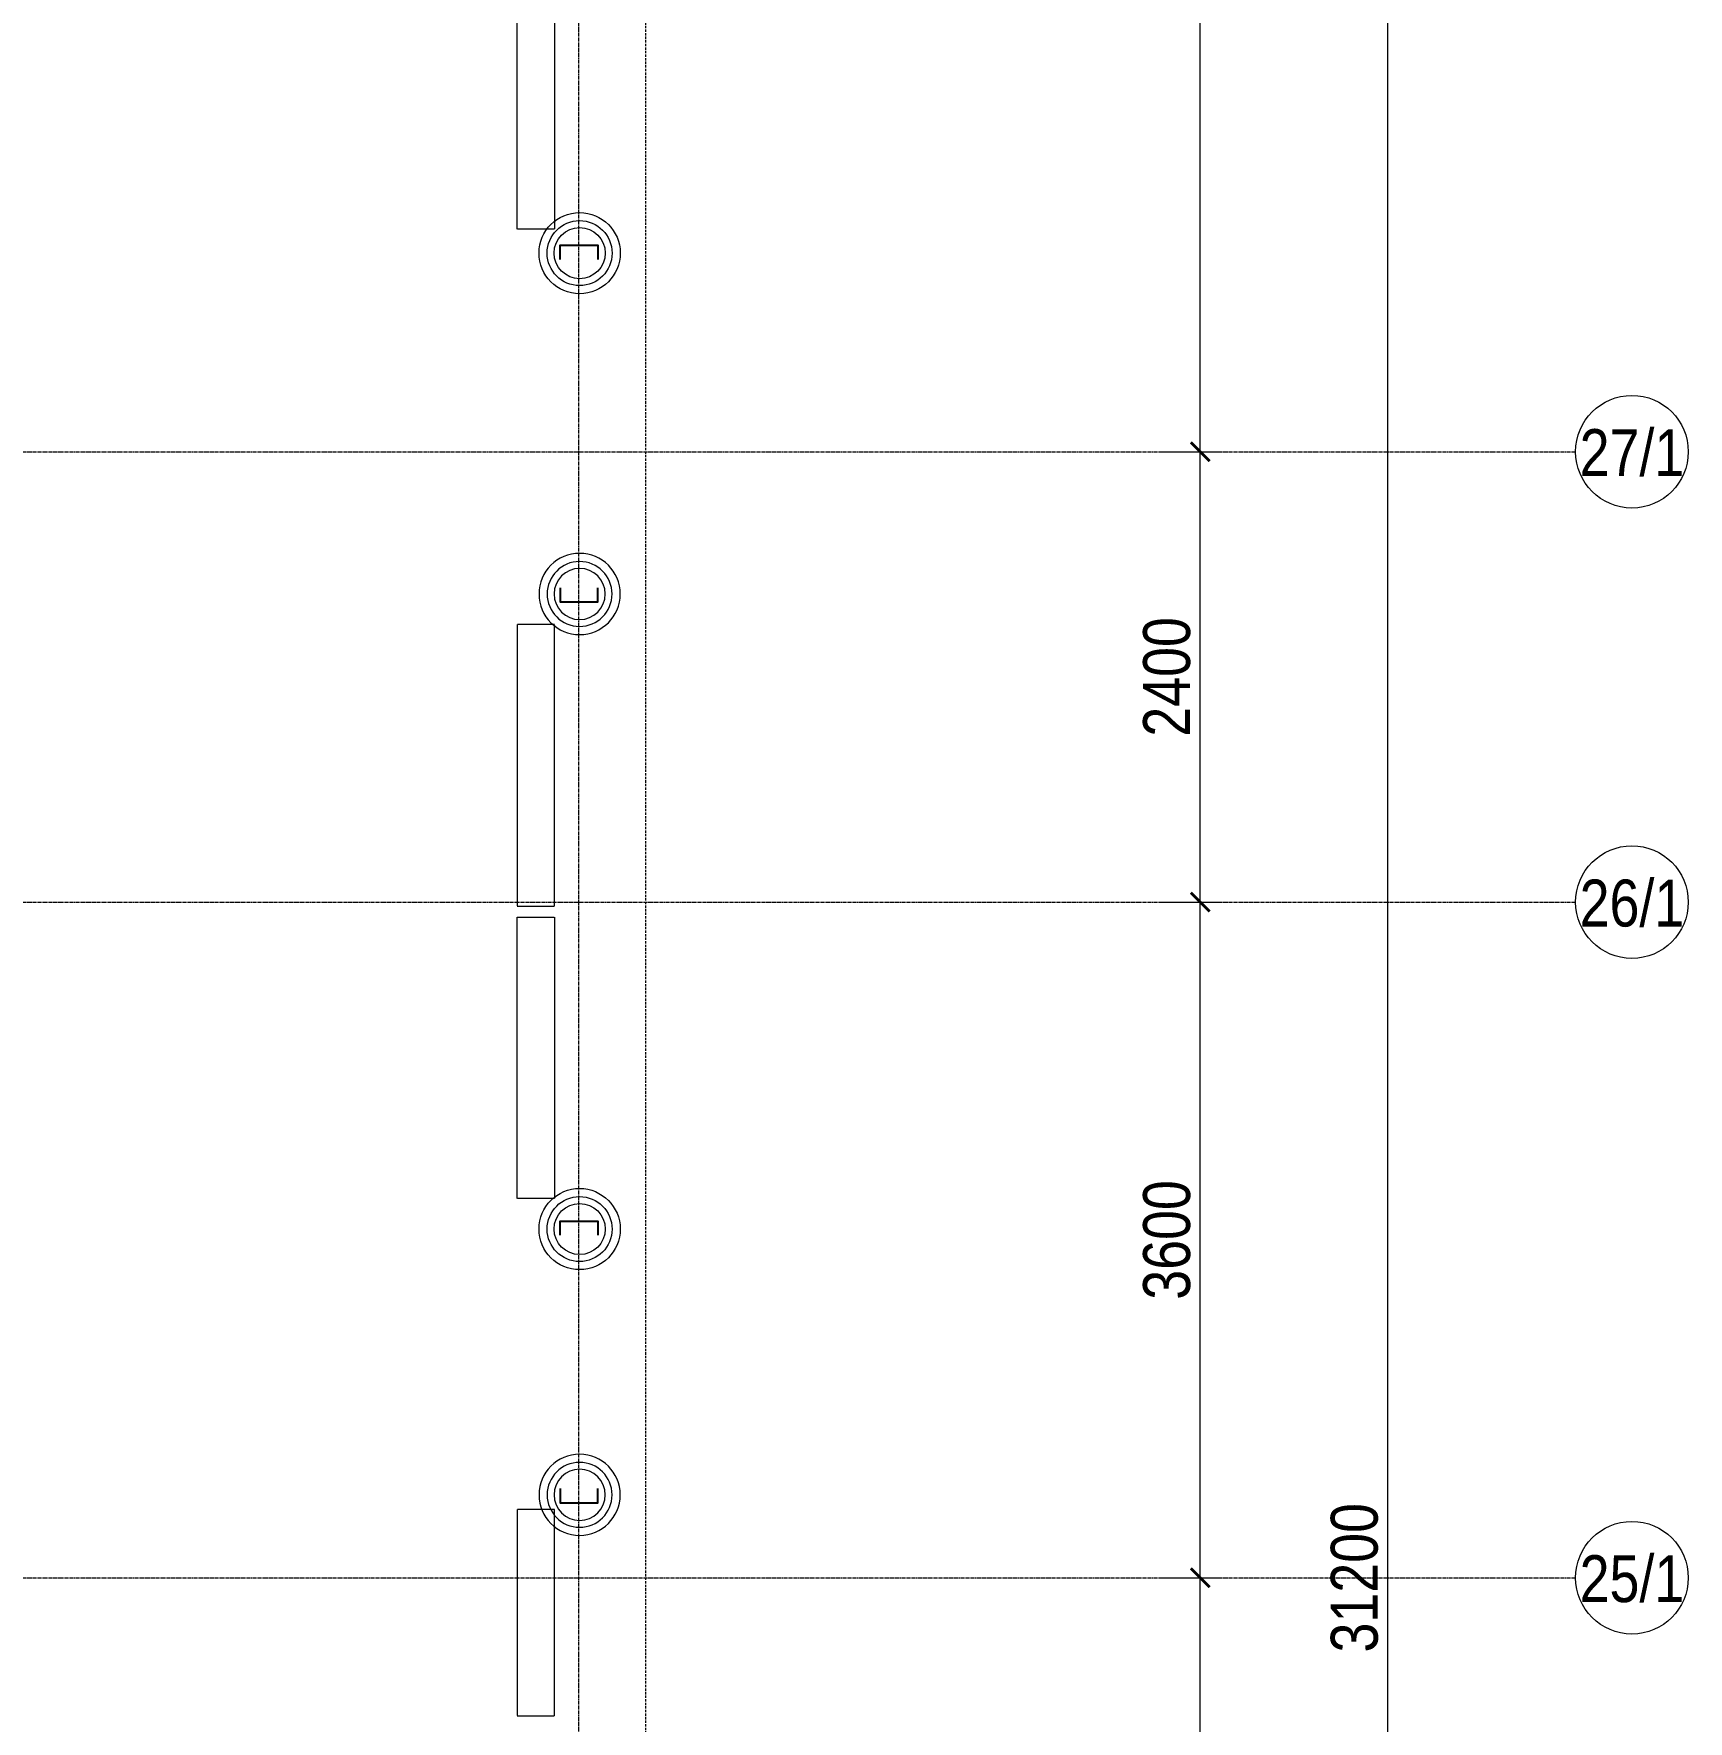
# Model space of a CAD drawing. Header units: millimetres. Extents: x -65509 to 912790, y 446 to 713294.
# Drawn here: x 229092 to 237907, y 379412 to 388404 of the extents above; entities that cross this region are included whole.
import ezdxf
from ezdxf.enums import TextEntityAlignment as Align

# ---------------------------------------------------------------- set-up
doc = ezdxf.new("R2010")
doc.units = ezdxf.units.MM
for name, pattern in [('CENTER2', [28.575, 19.05, -3.175, 3.175, -3.175]), ('DASHED', [19.05, 12.7, -6.35]), ('HIDDEN2', [4.7625, 3.175, -1.5875])]:
    doc.linetypes.add(name, pattern=pattern)
doc.layers.get('Defpoints').update_dxf_attribs({"color": 250})
doc.layers.add('АР_Делит', color=250, linetype='Continuous', lineweight=0, plot=False)
doc.layers.add('АР_Отопительные приборы', color=1, linetype='HIDDEN2', lineweight=0, true_color=0xff0000)
for name, color, linetype, lineweight in [('КМ_Фахверки', 250, 'Continuous', 25), ('РД_Оси_100', 250, 'Continuous', 0), ('РД_Оси_размер', 250, 'Continuous', 0)]:
    doc.layers.add(name, color=color, linetype=linetype, lineweight=lineweight)
doc.styles.add('style1', font='ARIALN.TTF')
doc.styles.add('ккк', font='isocpeur.ttf', dxfattribs={"width": 0.85, "oblique": 15})
doc.dimstyles.new('Dim100_ареал', dxfattribs={"dimscale": 100, "dimtxt": 2.5, "dimasz": 1, "dimexe": 1, "dimexo": 1, "dimgap": 0.5, "dimtad": 1, "dimzin": 12, "dimdsep": 46, "dimtxsty": 'style1', "dimblk": 'ARCHTICK', "dimcen": 1, "dimdle": 1, "dimclrd": 256, "dimclre": 256, "dimaunit": 1, "dimadec": 0, "dimazin": 3, "dimtfac": 1, "dimtmove": 1, "dimatfit": 3, "dimldrblk": 'OPEN30', "dimfxl": 4, "dimfxlon": 1, "dimtolj": 1, "dimtzin": 0, "dimlwd": 9, "dimlwe": 9, "dimarcsym": 0})

# ---------------------------------------------------------------- blocks, each defined once
blk = doc.blocks.new('A-iden')
at = {"linetype": 'Continuous', "lineweight": 5}
blk.add_circle((0, -4), 3, dxfattribs=at)
at = {"color": 0, "linetype": 'Continuous', "lineweight": 20, "style": 'ккк', "width": 0.85}
blk.add_attdef('ID', text='', height=8, dxfattribs=at).set_placement((0.314, -3.853), align=Align.MIDDLE_CENTER)
blk = doc.blocks.new('_ArchTick')
at = {"color": 0, "linetype": 'ByBlock', "const_width": 0.15}
blk.add_lwpolyline([(-0.5, -0.5), (0.5, 0.5)], dxfattribs=at)
blk = doc.blocks.new('*D369')
at = {"layer": 'Defpoints', "color": 0, "transparency": 16777216}
for p in [(116910, 84900), (117910, 84900), (116910, 82200)]:
    blk.add_point(p, dxfattribs=at)
at = {"layer": 'РД_Оси_размер', "color": 0, "lineweight": 5, "transparency": 16777216}
for p, q in [((117910, 82100), (117910, 85000)), ((117710, 84900), (118010, 84900)), ((117710, 82200), (118010, 82200))]:
    blk.add_line(p, q, dxfattribs=at)
at = {"layer": 'РД_Оси_размер', "color": 0, "lineweight": 5, "transparency": 16777216, "xscale": 100, "yscale": 100, "zscale": 100}
for p, rotation in [((117910, 84900), 90), ((117910, 82200), 270)]:
    blk.add_blockref('_ArchTick', p, dxfattribs=dict(at, rotation=rotation))
at = {"layer": 'РД_Оси_размер', "color": 0, "transparency": 16777216, "insert": (117732.4, 83550), "char_height": 250, "attachment_point": 5, "rotation": 90, "style": 'style1'}
blk.add_mtext('\\A1;2700', dxfattribs=at)
blk = doc.blocks.new('_Open30')
at = {"color": 0, "linetype": 'ByBlock', "lineweight": -2}
for p, q in [((-1, 0.268), (0, 0)), ((0, 0), (-1, -0.268)), ((0, 0), (-1, 0))]:
    blk.add_line(p, q, dxfattribs=at)
blk = doc.blocks.new('*D370')
at = {"layer": 'Defpoints', "color": 0, "transparency": 16777216}
for p in [(116910, 88500), (117910, 88500), (116910, 84900)]:
    blk.add_point(p, dxfattribs=at)
at = {"layer": 'РД_Оси_размер', "color": 0, "lineweight": 5, "transparency": 16777216}
for p, q in [((117910, 84800), (117910, 88600)), ((117710, 88500), (118010, 88500)), ((117710, 84900), (118010, 84900))]:
    blk.add_line(p, q, dxfattribs=at)
at = {"layer": 'РД_Оси_размер', "color": 0, "lineweight": 5, "transparency": 16777216, "xscale": 100, "yscale": 100, "zscale": 100}
for p, rotation in [((117910, 88500), 90), ((117910, 84900), 270)]:
    blk.add_blockref('_ArchTick', p, dxfattribs=dict(at, rotation=rotation))
at = {"layer": 'РД_Оси_размер', "color": 0, "transparency": 16777216, "insert": (117732.4, 86700), "char_height": 250, "attachment_point": 5, "rotation": 90, "style": 'style1'}
blk.add_mtext('\\A1;3600', dxfattribs=at)
blk = doc.blocks.new('*D371')
at = {"layer": 'Defpoints', "color": 0, "transparency": 16777216}
for p in [(116910, 90900), (117910, 90900), (116910, 88500)]:
    blk.add_point(p, dxfattribs=at)
at = {"layer": 'РД_Оси_размер', "color": 0, "lineweight": 5, "transparency": 16777216}
for p, q in [((117910, 88400), (117910, 91000)), ((117710, 90900), (118010, 90900)), ((117710, 88500), (118010, 88500))]:
    blk.add_line(p, q, dxfattribs=at)
at = {"layer": 'РД_Оси_размер', "color": 0, "lineweight": 5, "transparency": 16777216, "xscale": 100, "yscale": 100, "zscale": 100}
for p, rotation in [((117910, 90900), 90), ((117910, 88500), 270)]:
    blk.add_blockref('_ArchTick', p, dxfattribs=dict(at, rotation=rotation))
at = {"layer": 'РД_Оси_размер', "color": 0, "transparency": 16777216, "insert": (117732.4, 89700), "char_height": 250, "attachment_point": 5, "rotation": 90, "style": 'style1'}
blk.add_mtext('\\A1;2400', dxfattribs=at)
blk = doc.blocks.new('*D372')
at = {"layer": 'Defpoints', "color": 0, "transparency": 16777216}
for p in [(116910, 96300), (117910, 96300), (116910, 90900)]:
    blk.add_point(p, dxfattribs=at)
at = {"layer": 'РД_Оси_размер', "color": 0, "lineweight": 5, "transparency": 16777216}
for p, q in [((117910, 90800), (117910, 96400)), ((117710, 96300), (118010, 96300)), ((117710, 90900), (118010, 90900))]:
    blk.add_line(p, q, dxfattribs=at)
at = {"layer": 'РД_Оси_размер', "color": 0, "lineweight": 5, "transparency": 16777216, "xscale": 100, "yscale": 100, "zscale": 100}
for p, rotation in [((117910, 96300), 90), ((117910, 90900), 270)]:
    blk.add_blockref('_ArchTick', p, dxfattribs=dict(at, rotation=rotation))
at = {"layer": 'РД_Оси_размер', "color": 0, "transparency": 16777216, "insert": (117732.4, 93600), "char_height": 250, "attachment_point": 5, "rotation": 90, "style": 'style1'}
blk.add_mtext('\\A1;5400', dxfattribs=at)
blk = doc.blocks.new('*D225')
at = {"layer": 'Defpoints', "color": 0, "transparency": 16777216}
for p in [(114955, 100500), (118910, 100500), (116910, 69300)]:
    blk.add_point(p, dxfattribs=at)
at = {"layer": 'РД_Оси_размер', "color": 0, "lineweight": 5, "transparency": 16777216}
for p, q in [((118910, 69200), (118910, 100600)), ((118710, 100500), (119010, 100500)), ((118710, 69300), (119010, 69300))]:
    blk.add_line(p, q, dxfattribs=at)
at = {"layer": 'РД_Оси_размер', "color": 0, "lineweight": 5, "transparency": 16777216, "xscale": 100, "yscale": 100, "zscale": 100}
for p, rotation in [((118910, 100500), 90), ((118910, 69300), 270)]:
    blk.add_blockref('_ArchTick', p, dxfattribs=dict(at, rotation=rotation))
at = {"layer": 'РД_Оси_размер', "color": 0, "transparency": 16777216, "insert": (118732.4, 84900), "char_height": 250, "attachment_point": 5, "rotation": 90, "style": 'style1'}
blk.add_mtext('\\A1;31200', dxfattribs=at)
blk = doc.blocks.new('Ф_пеноблок 200')
at = {"layer": 'АР_Делит', "color": 1}
for radius in [216.3, 173, 136.2]:
    blk.add_circle((103.4, -41.9), radius, dxfattribs=at)
at = {"layer": 'КМ_Фахверки'}
blk.add_lwpolyline([(0, -75), (0, 0), (200, 0), (200, -75)], dxfattribs=at)
blk = doc.blocks.new('Bottom_R_1100')
at = {"layer": 'АР_Отопительные приборы'}
blk.add_lwpolyline([(-550, -100), (550, -100), (550, 100), (-550, 100)], close=True, dxfattribs=at)
blk = doc.blocks.new('Bottom_L_1500')
at = {"layer": 'АР_Отопительные приборы'}
blk.add_lwpolyline([(750, -100), (-750, -100), (-750, 100), (750, 100)], close=True, dxfattribs=at)
blk = doc.blocks.new('Bottom_R_1500')
at = {"layer": 'АР_Отопительные приборы'}
blk.add_lwpolyline([(-750, -100), (750, -100), (750, 100), (-750, 100)], close=True, dxfattribs=at)
blk = doc.blocks.new('СОШ_2200_АР_ОСИ_М100_28.05.24')
at = {"layer": 'АР_Делит', "color": 5, "linetype": 'DASHED'}
blk.add_lwpolyline([(114955, 135155), (114955, -355), (93595.036, -355), (93595.036, 13855), (94145, 13855), (94145, 68320), (66055, 68320), (66055, 13857.73), (83455, 13857.73), (83455, -355), (45245, -355), (45245, 13145), (44695, 13145), (44695, 26755), (45245, 26755), (45245, 68320), (20455, 68320), (20455, 26755), (27955, 26755), (27955, 13145), (-355, 13145), (-355, 100855)], dxfattribs=at)
at = {"layer": 'РД_Оси_100', "linetype": 'CENTER2'}
for p, q in [((114600, -6155), (114600, 139938.679)), ((-5954.958, 90900), (119910, 90900)), ((-5954.958, 88500), (119910, 88500)), ((-5954.958, 84900), (119910, 84900))]:
    blk.add_line(p, q, dxfattribs=at)
at = {"layer": 'РД_Оси_100', "color": 0}
ref = blk.add_blockref('A-iden', (120210, 91300), dxfattribs=dict(at, xscale=100, yscale=100, zscale=100))
ref.add_attrib('ID', '27/1', dxfattribs={"layer": '0', "linetype": 'Continuous', "height": 250, "style": 'style1'}).set_placement((120210, 90900), align=Align.MIDDLE)
ref = blk.add_blockref('A-iden', (120210, 88900), dxfattribs=dict(at, xscale=100, yscale=100, zscale=100))
ref.add_attrib('ID', '26/1', dxfattribs={"layer": '0', "linetype": 'Continuous', "height": 250, "style": 'style1'}).set_placement((120210, 88500), align=Align.MIDDLE)
ref = blk.add_blockref('A-iden', (120210, 85300), dxfattribs=dict(at, xscale=100, yscale=100, zscale=100))
ref.add_attrib('ID', '25/1', dxfattribs={"layer": '0', "linetype": 'Continuous', "height": 250, "style": 'style1'}).set_placement((120210, 84900), align=Align.MIDDLE)
at = {"layer": 'РД_Оси_размер'}
for base, p1, p2, picture, middle in [((118910, 100500), (116910, 69300), (114955, 100500), '*D225', (118732.357, 84900)), ((117910, 96300), (116910, 90900), (116910, 96300), '*D372', (117732.357, 93600)), ((117910, 90900), (116910, 88500), (116910, 90900), '*D371', (117732.357, 89700)), ((117910, 88500), (116910, 84900), (116910, 88500), '*D370', (117732.357, 86700)), ((117910, 84900), (116910, 82200), (116910, 84900), '*D369', (117732.357, 83550))]:
    dim = blk.add_linear_dim(base=base, p1=p1, p2=p2, angle=90, dimstyle='Dim100_ареал', dxfattribs=at)
    dim.commit()
    dim.dimension.update_dxf_attribs({"geometry": picture, "text_midpoint": middle})

msp = doc.modelspace()

# ---------------------------------------------------------------- block references
at = {"layer": 'АР_Отопительные приборы'}
for name, p, rotation in [('Bottom_L_1500', (231767.154, 388113.181), 89.99999999999999), ('Bottom_R_1500', (231767.154, 384505.472), 90), ('Bottom_L_1500', (231767.154, 382947.297), 89.99999999999999), ('Bottom_R_1100', (231767.155, 379991.312), 90)]:
    msp.add_blockref(name, p, dxfattribs=dict(at, rotation=rotation))
at = {"layer": 'КМ_Фахверки'}
for p in [(231897.159, 387276.736), (231897.159, 382076.731)]:
    msp.add_blockref('Ф_пеноблок 200', p, dxfattribs=at)
at = {"layer": 'КМ_Фахверки', "xscale": -1, "rotation": 180}
for p in [(231897.159, 385376.736), (231897.159, 380576.741)]:
    msp.add_blockref('Ф_пеноблок 200', p, dxfattribs=at)
at = {"layer": 'РД_Оси_100'}
msp.add_blockref('СОШ_2200_АР_ОСИ_М100_28.05.24', (117397.159, 295276.733), dxfattribs=at)

doc.saveas('drawing.dxf')
